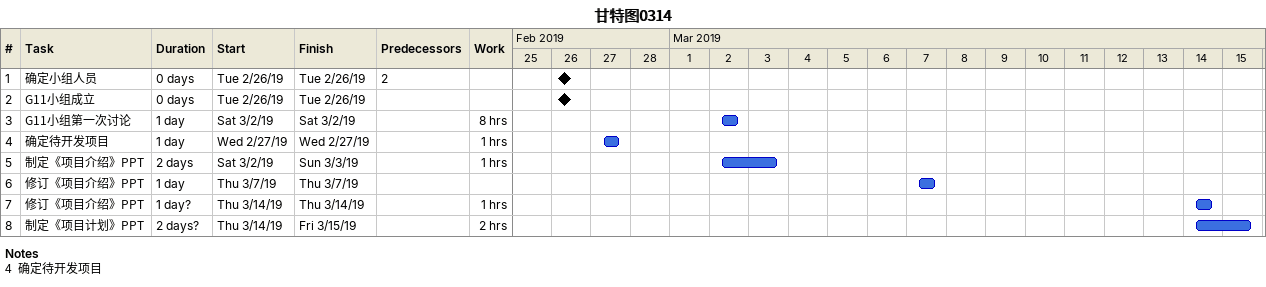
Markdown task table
甘特图0314

| ID | Task | Duration | Start | Finish | Predecessors | Work (h) |
|---|---|---|---|---|---|---|
| 1 | 确定小组人员 | 0d | 2019-02-26 | 2019-02-26 | 2 |  |
| 2 | G11小组成立 | 0d | 2019-02-26 | 2019-02-26 |  |  |
| 3 | G11小组第一次讨论 | 1d | 2019-03-02 | 2019-03-02 |  | 8 |
| 4 | 确定待开发项目 | 1d | 2019-02-27 | 2019-02-27 |  | 1 |
| 5 | 制定《项目介绍》PPT | 2d | 2019-03-02 | 2019-03-03 |  | 1 |
| 6 | 修订《项目介绍》PPT | 1d | 2019-03-07 | 2019-03-07 |  |  |
| 7 | 修订《项目介绍》PPT | 1d? | 2019-03-14 | 2019-03-14 |  | 1 |
| 8 | 制定《项目计划》PPT | 2d? | 2019-03-14 | 2019-03-15 |  | 2 |

Notes
- 4: 确定待开发项目
